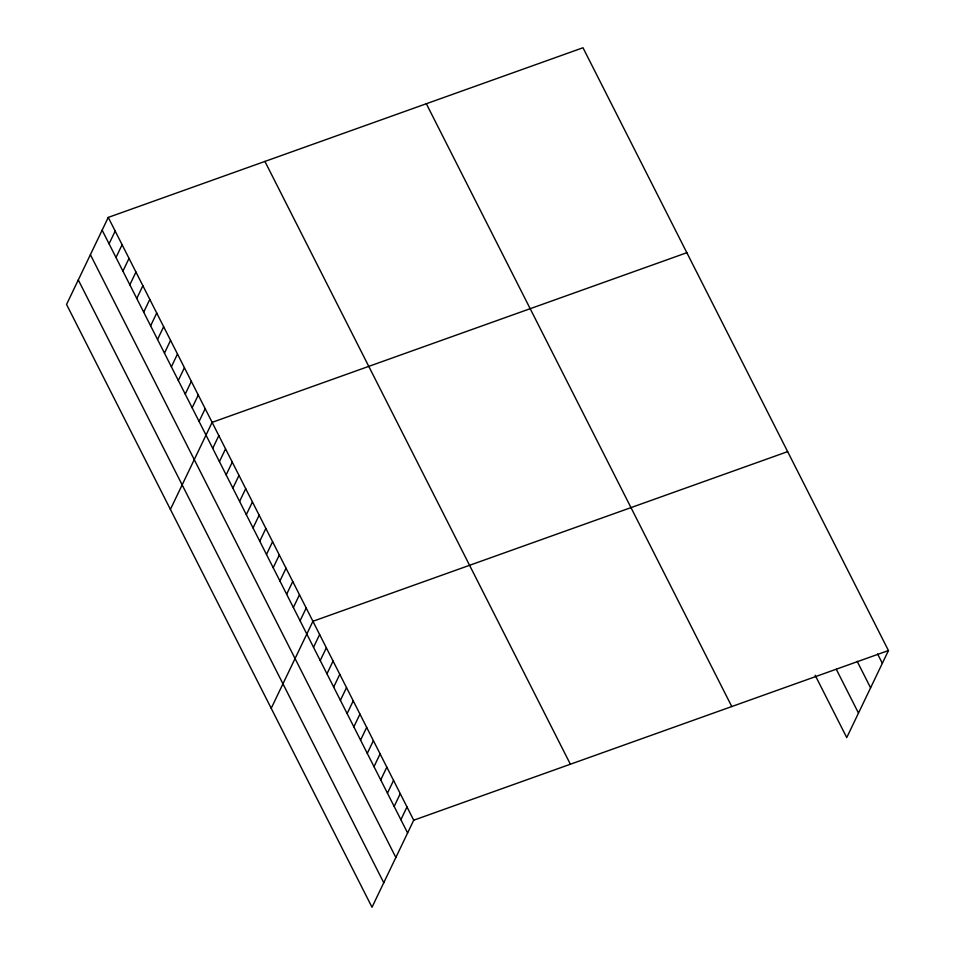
<?xml version="1.0" encoding="UTF-8"?>
<svg xmlns="http://www.w3.org/2000/svg" width="955" height="955" viewBox="0 0 955 955"><rect width="100%" height="100%" fill="white"/><g stroke="black" fill="none" stroke-linecap="round" stroke-linejoin="round"><path stroke-width="1.43" d="M108.261 217.406L66.552 304.442L372.008 907.25L413.718 820.214L888.448 650.558L582.992 47.75L108.261 217.406L413.718 820.214M109.073 243.823L115.185 231.074M115.997 257.492L122.109 244.731M122.92 271.148L129.032 258.399M129.844 284.817L135.956 272.056M136.768 298.485L142.88 285.724M143.692 312.142L149.804 299.393M150.615 325.81L156.727 313.049M157.539 339.467L163.639 326.717M164.463 353.135L170.563 340.374M171.387 366.792L177.487 354.042M178.31 380.46L184.411 367.711M185.234 394.129L191.334 381.367M192.158 407.785L198.258 395.036M199.082 421.453L205.182 408.692M170.408 509.397L212.106 422.361L686.848 252.705M212.714 448.373L218.826 435.623M219.435 461.635L225.547 448.886M226.156 474.898L232.268 462.148M232.877 488.16L238.989 475.411M239.598 501.423L245.71 488.674M246.318 514.685L252.43 501.936M253.039 527.948L259.151 515.187M259.76 541.21L265.872 528.449M266.481 554.473L272.593 541.712M273.202 567.736L279.314 554.974M279.922 580.998L286.034 568.237M286.643 594.261L292.755 581.5M293.364 607.523L299.476 594.762M300.085 620.786L306.197 608.025M271.208 708.324L312.918 621.287L787.648 451.631M313.526 647.299L319.627 634.55M320.235 660.562L326.347 647.812M326.956 673.824L333.068 661.075M333.677 687.087L339.789 674.337M340.398 700.349L346.51 687.6M347.119 713.612L353.231 700.863M353.839 726.874L359.951 714.113M360.56 740.137L366.672 727.376M367.281 753.4L373.393 740.638M374.002 766.662L380.114 753.901M380.723 779.925L386.835 767.163M387.444 793.187L393.556 780.426M394.164 806.45L400.276 793.689M400.885 819.7L406.997 806.951M888.448 650.558L846.739 737.594L815.164 675.269M877.633 654.032L882.336 663.307M857.148 661.302L870.59 687.827M836.317 669.312L858.485 713.075M426.324 103.737L731.781 706.545M264.917 161.419L570.374 764.227M102.149 230.167L407.606 832.963M90.403 254.675L395.859 857.483M78.298 279.934L383.755 882.742"/></g></svg>
